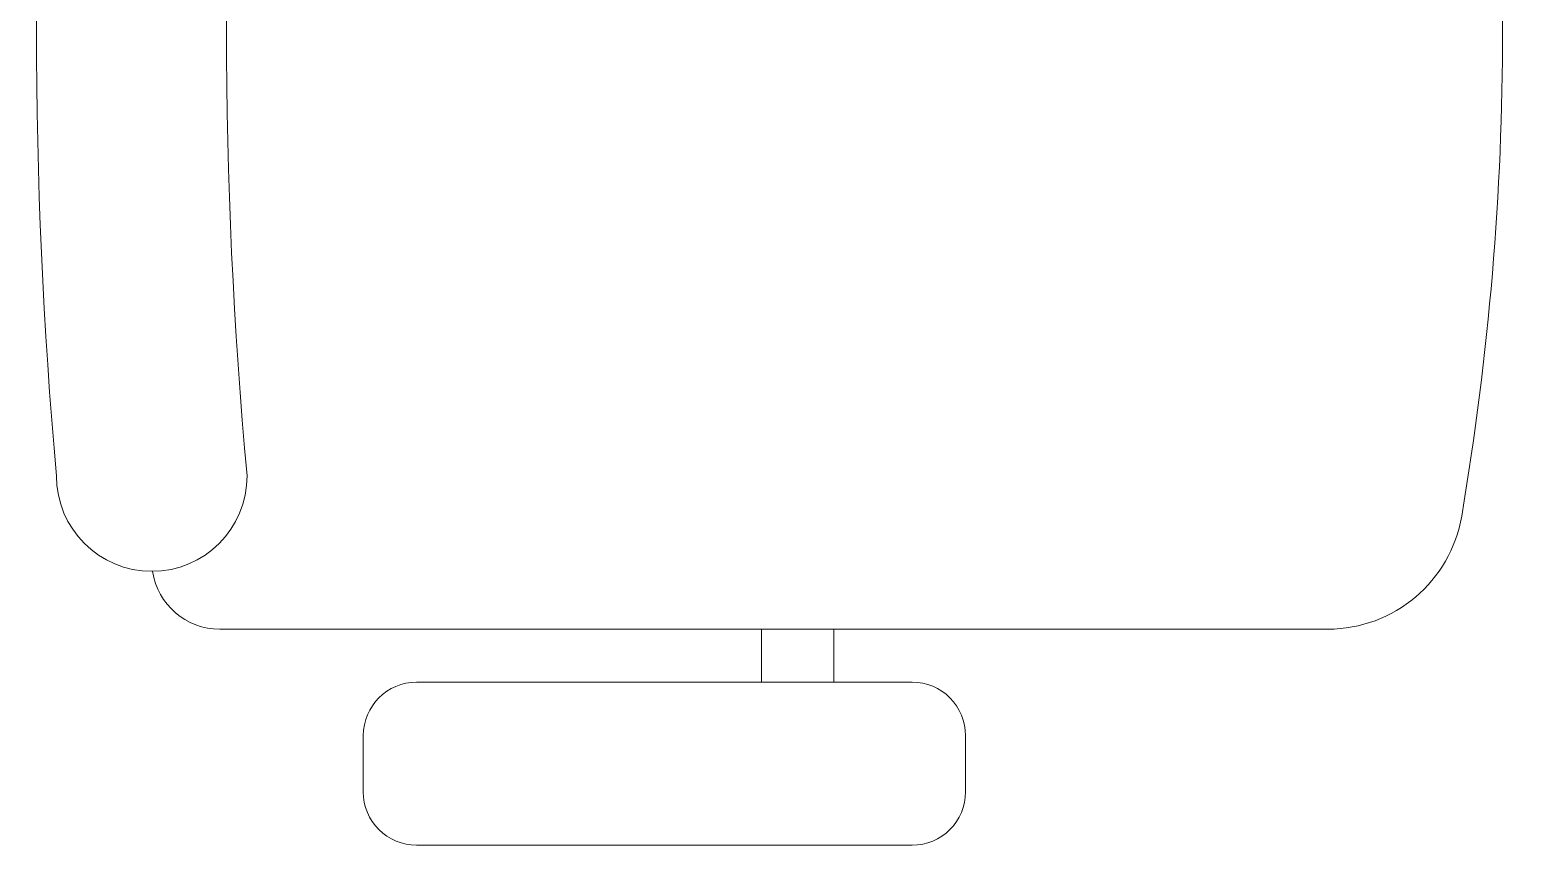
# Model space of a CAD drawing. Header units: millimetres. Extents: x 26027 to 581921, y 7230 to 233891.
# Drawn here: x 563387 to 563935, y 131296 to 131596 of the extents above; entities that cross this region are included whole.
import ezdxf

# ---------------------------------------------------------------- set-up
doc = ezdxf.new("R2010")
doc.units = ezdxf.units.MM
doc.header["$LTSCALE"] = 5
doc.layers.get('0').update_dxf_attribs({"color": 252})
doc.layers.add('Medical Equipment and Furniture', color=252, linetype='Continuous', lineweight=0)

# ---------------------------------------------------------------- blocks, each defined once
blk = doc.blocks.new('GF21018-P')
at = {"color": 0}
for p, q in [((-0.2206958158158443, 0.4756307261486727), (-0.2206958158158443, 0.0674977280054634)), ((-0.2805980196294406, 0.3422072443699342), (-0.2598282612620899, 0.3422072443699342)), ((-0.3002131404457629, 0.322592123553612), (-0.3002131404457629, 0.1400010304266672)), ((-0.2402131404457641, 0.322592123553612), (-0.2402131404457641, 0.1400010304266708)), ((-0.2402131404457641, 0.2937232591883401), (-0.2206958158158443, 0.2937232591883365)), ((-0.2402131404457641, 0.2670847420663591), (-0.2206958158158443, 0.2670847420663591)), ((-0.2805980196294406, 0.1203859096103415), (-0.2598282612620899, 0.120385909610345))]:
    blk.add_line(p, q, dxfattribs=at)
for centre, radius, start, end in [((-0.0001010474000793, -0.5294775460345988), 1.069482816835118, 80.36711584008485, 99.63288415991525), ((-0.1706958158158436, 0.4756307261486727), 0.05, 99.63288415991494, 180), ((-0.2805980196294406, 0.322592123553612), 0.0196151208163253, 90, 180.0000000000001), ((-0.2598282612620899, 0.322592123553612), 0.0196151208163253, 359.9999999999999, 90), ((-0.2805980196294406, 0.1400010304266672), 0.0196151208163253, 180.0000000000001, 270.0000000000004), ((-0.2598282612620899, 0.1400010304266708), 0.0196151208163253, 270.0000000000006, 359.9999999999999), ((-0.1642902328567111, 0.0424977280054613), 0.0351139560901341, 90.00000000000004, 270), ((-4.0174444003e-06, 1.846735474002139), 1.776735474005004, 264.6945553321505, 275.3052680112835), ((-0.1956958158158457, 0.0674977280054634), 0.025, 179.9999999999999, 261.4720758531367), ((-3.2405935642e-06, 1.831363171438854), 1.831363171441721, 264.8532206013883, 275.1469821681523)]:
    blk.add_arc(centre, radius, start, end, dxfattribs=at)

msp = doc.modelspace()

# ---------------------------------------------------------------- block references
at = {"layer": 'Medical Equipment and Furniture', "xscale": -1000, "yscale": 1000, "zscale": 1000, "rotation": 270}
msp.add_blockref('GF21018-P', (563389.625195358, 131595.7133328044), dxfattribs=at)

doc.saveas('drawing.dxf')
